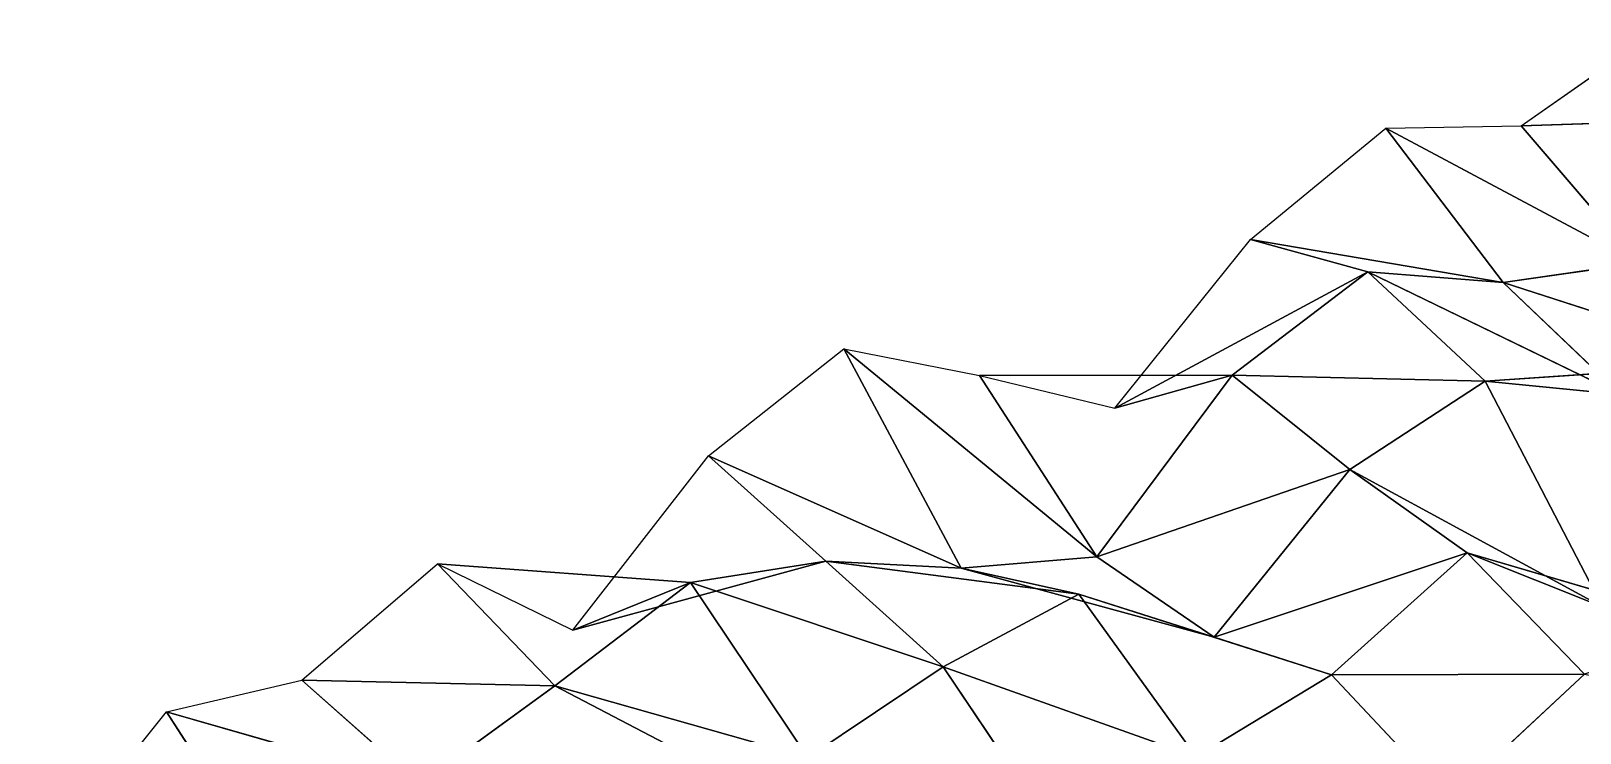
# Model space of a CAD drawing. Header units: metres. Extents: x -3703 to 431, y -1555 to 134.
# Drawn here: x -1274.6 to -1121.2, y -453.3 to -383.8 of the extents above; entities that cross this region are included whole.
import ezdxf

# ---------------------------------------------------------------- set-up
doc = ezdxf.new("R2010")
doc.units = ezdxf.units.M

msp = doc.modelspace()

# ---------------------------------------------------------------- linework, layer by layer
for p, q in [((-1126.9783, -393.13168, -2679.969), (-1113.5619, -383.75705, -2654.5698)), ((-1101.9343, -392.33347, -2692.9785), (-1126.9783, -393.13168, -2679.969)), ((-1126.9783, -393.13168, -2679.969), (-1101.9343, -392.33347, -2692.9785)), ((-1153.8112, -404.38675, -2732.443), (-1140.3947, -393.36905, -2707.4111)), ((-1140.3947, -393.36905, -2707.4111), (-1126.9783, -393.13168, -2679.969)), ((-1115.3507, -406.73422, -2717.254), (-1140.3947, -393.36905, -2707.4111)), ((-1140.3947, -393.36905, -2707.4111), (-1128.7672, -408.64908, -2744.3213)), ((-1128.7672, -408.64908, -2744.3213), (-1140.3947, -393.36905, -2707.4111)), ((-1140.3947, -393.36905, -2707.4111), (-1115.3507, -406.73422, -2717.254)), ((-1126.9783, -393.13168, -2679.969), (-1115.3507, -406.73422, -2717.254)), ((-1115.3507, -406.73422, -2717.254), (-1126.9783, -393.13168, -2679.969)), ((-1167.2275, -421.08994, -2756.2036), (-1153.8112, -404.38675, -2732.443)), ((-1128.7672, -408.64908, -2744.3213), (-1153.8112, -404.38675, -2732.443)), ((-1153.8112, -404.38675, -2732.443), (-1142.1836, -407.6124, -2772.0483)), ((-1142.1836, -407.6124, -2772.0483), (-1153.8112, -404.38675, -2732.443)), ((-1153.8112, -404.38675, -2732.443), (-1128.7672, -408.64908, -2744.3213)), ((-1142.1836, -407.6124, -2772.0483), (-1167.2275, -421.08994, -2756.2036)), ((-1167.2275, -421.08994, -2756.2036), (-1142.1836, -407.6124, -2772.0483)), ((-1142.1836, -407.6124, -2772.0483), (-1155.6, -417.84158, -2797.2566)), ((-1155.6, -417.84158, -2797.2566), (-1142.1836, -407.6124, -2772.0483)), ((-1128.7672, -408.64908, -2744.3213), (-1142.1836, -407.6124, -2772.0483)), ((-1117.1396, -419.74496, -2782.1667), (-1142.1836, -407.6124, -2772.0483)), ((-1142.1836, -407.6124, -2772.0483), (-1128.7672, -408.64908, -2744.3213)), ((-1142.1836, -407.6124, -2772.0483), (-1130.556, -418.4279, -2809.9568)), ((-1130.556, -418.4279, -2809.9568), (-1142.1836, -407.6124, -2772.0483)), ((-1142.1836, -407.6124, -2772.0483), (-1117.1396, -419.74496, -2782.1667)), ((-1115.3507, -406.73422, -2717.254), (-1128.7672, -408.64908, -2744.3213)), ((-1128.7672, -408.64908, -2744.3213), (-1115.3507, -406.73422, -2717.254)), ((-1103.7233, -416.75113, -2755.3408), (-1128.7672, -408.64908, -2744.3213)), ((-1128.7672, -408.64908, -2744.3213), (-1117.1396, -419.74496, -2782.1667)), ((-1117.1396, -419.74496, -2782.1667), (-1128.7672, -408.64908, -2744.3213)), ((-1128.7672, -408.64908, -2744.3213), (-1103.7233, -416.75113, -2755.3408)), ((-1207.4768, -425.80087, -2837.6367), (-1194.0603, -415.22086, -2812.5068)), ((-1169.0164, -435.8162, -2820.733), (-1194.0603, -415.22086, -2812.5068)), ((-1194.0603, -415.22086, -2812.5068), (-1180.6439, -417.85886, -2784.4216)), ((-1194.0603, -415.22086, -2812.5068), (-1182.4329, -436.94882, -2847.975)), ((-1182.4329, -436.94882, -2847.975), (-1194.0603, -415.22086, -2812.5068)), ((-1194.0603, -415.22086, -2812.5068), (-1169.0164, -435.8162, -2820.733)), ((-1105.5121, -416.71512, -2823.171), (-1130.556, -418.4279, -2809.9568)), ((-1130.556, -418.4279, -2809.9568), (-1105.5121, -416.71512, -2823.171)), ((-1155.6, -417.84158, -2797.2566), (-1180.6439, -417.85886, -2784.4216)), ((-1180.6439, -417.85886, -2784.4216), (-1155.6, -417.84158, -2797.2566)), ((-1180.6439, -417.85886, -2784.4216), (-1167.2275, -421.08994, -2756.2036)), ((-1180.6439, -417.85886, -2784.4216), (-1169.0164, -435.8162, -2820.733)), ((-1169.0164, -435.8162, -2820.733), (-1180.6439, -417.85886, -2784.4216)), ((-1155.6, -417.84158, -2797.2566), (-1169.0164, -435.8162, -2820.733)), ((-1169.0164, -435.8162, -2820.733), (-1155.6, -417.84158, -2797.2566)), ((-1167.2275, -421.08994, -2756.2036), (-1155.6, -417.84158, -2797.2566)), ((-1155.6, -417.84158, -2797.2566), (-1167.2275, -421.08994, -2756.2036)), ((-1130.556, -418.4279, -2809.9568), (-1155.6, -417.84158, -2797.2566)), ((-1155.6, -417.84158, -2797.2566), (-1143.9724, -427.17368, -2835.4966)), ((-1143.9724, -427.17368, -2835.4966), (-1155.6, -417.84158, -2797.2566)), ((-1155.6, -417.84158, -2797.2566), (-1130.556, -418.4279, -2809.9568)), ((-1130.556, -418.4279, -2809.9568), (-1143.9724, -427.17368, -2835.4966)), ((-1143.9724, -427.17368, -2835.4966), (-1130.556, -418.4279, -2809.9568)), ((-1117.1396, -419.74496, -2782.1667), (-1130.556, -418.4279, -2809.9568)), ((-1130.556, -418.4279, -2809.9568), (-1117.1396, -419.74496, -2782.1667)), ((-1130.556, -418.4279, -2809.9568), (-1118.9285, -440.77042, -2845.2874)), ((-1118.9285, -440.77042, -2845.2874), (-1130.556, -418.4279, -2809.9568)), ((-1220.8932, -443.09012, -2861.266), (-1207.4768, -425.80087, -2837.6367)), ((-1182.4329, -436.94882, -2847.975), (-1207.4768, -425.80087, -2837.6367)), ((-1207.4768, -425.80087, -2837.6367), (-1195.8492, -436.25674, -2875.6252)), ((-1195.8492, -436.25674, -2875.6252), (-1207.4768, -425.80087, -2837.6367)), ((-1207.4768, -425.80087, -2837.6367), (-1182.4329, -436.94882, -2847.975)), ((-1143.9724, -427.17368, -2835.4966), (-1169.0164, -435.8162, -2820.733)), ((-1169.0164, -435.8162, -2820.733), (-1143.9724, -427.17368, -2835.4966)), ((-1143.9724, -427.17368, -2835.4966), (-1157.3889, -443.75186, -2859.2852)), ((-1157.3889, -443.75186, -2859.2852), (-1143.9724, -427.17368, -2835.4966)), ((-1118.9285, -440.77042, -2845.2874), (-1143.9724, -427.17368, -2835.4966)), ((-1143.9724, -427.17368, -2835.4966), (-1132.345, -435.42728, -2873.9778)), ((-1132.345, -435.42728, -2873.9778), (-1143.9724, -427.17368, -2835.4966)), ((-1143.9724, -427.17368, -2835.4966), (-1118.9285, -440.77042, -2845.2874)), ((-1132.345, -435.42728, -2873.9778), (-1157.3889, -443.75186, -2859.2852)), ((-1157.3889, -443.75186, -2859.2852), (-1132.345, -435.42728, -2873.9778)), ((-1132.345, -435.42728, -2873.9778), (-1145.7614, -447.50308, -2898.773)), ((-1145.7614, -447.50308, -2898.773), (-1132.345, -435.42728, -2873.9778)), ((-1118.9285, -440.77042, -2845.2874), (-1132.345, -435.42728, -2873.9778)), ((-1107.3009, -442.77493, -2885.166), (-1132.345, -435.42728, -2873.9778)), ((-1132.345, -435.42728, -2873.9778), (-1118.9285, -440.77042, -2845.2874)), ((-1132.345, -435.42728, -2873.9778), (-1120.7173, -447.43356, -2911.6196)), ((-1120.7173, -447.43356, -2911.6196), (-1132.345, -435.42728, -2873.9778)), ((-1132.345, -435.42728, -2873.9778), (-1107.3009, -442.77493, -2885.166)), ((-1247.726, -448.02164, -2915.1543), (-1234.3096, -436.51352, -2890.2322)), ((-1209.2656, -438.36057, -2902.6504), (-1234.3096, -436.51352, -2890.2322)), ((-1234.3096, -436.51352, -2890.2322), (-1220.8932, -443.09012, -2861.266)), ((-1234.3096, -436.51352, -2890.2322), (-1222.682, -448.5861, -2927.8591)), ((-1222.682, -448.5861, -2927.8591), (-1234.3096, -436.51352, -2890.2322)), ((-1234.3096, -436.51352, -2890.2322), (-1209.2656, -438.36057, -2902.6504)), ((-1195.8492, -436.25674, -2875.6252), (-1220.8932, -443.09012, -2861.266)), ((-1220.8932, -443.09012, -2861.266), (-1195.8492, -436.25674, -2875.6252)), ((-1195.8492, -436.25674, -2875.6252), (-1209.2656, -438.36057, -2902.6504)), ((-1209.2656, -438.36057, -2902.6504), (-1195.8492, -436.25674, -2875.6252)), ((-1182.4329, -436.94882, -2847.975), (-1195.8492, -436.25674, -2875.6252)), ((-1170.8053, -439.51193, -2887.7285), (-1195.8492, -436.25674, -2875.6252)), ((-1195.8492, -436.25674, -2875.6252), (-1182.4329, -436.94882, -2847.975)), ((-1195.8492, -436.25674, -2875.6252), (-1184.2217, -446.6979, -2913.6174)), ((-1184.2217, -446.6979, -2913.6174), (-1195.8492, -436.25674, -2875.6252)), ((-1195.8492, -436.25674, -2875.6252), (-1170.8053, -439.51193, -2887.7285)), ((-1169.0164, -435.8162, -2820.733), (-1182.4329, -436.94882, -2847.975)), ((-1182.4329, -436.94882, -2847.975), (-1169.0164, -435.8162, -2820.733)), ((-1157.3889, -443.75186, -2859.2852), (-1182.4329, -436.94882, -2847.975)), ((-1182.4329, -436.94882, -2847.975), (-1170.8053, -439.51193, -2887.7285)), ((-1170.8053, -439.51193, -2887.7285), (-1182.4329, -436.94882, -2847.975)), ((-1182.4329, -436.94882, -2847.975), (-1157.3889, -443.75186, -2859.2852)), ((-1169.0164, -435.8162, -2820.733), (-1157.3889, -443.75186, -2859.2852)), ((-1157.3889, -443.75186, -2859.2852), (-1169.0164, -435.8162, -2820.733)), ((-1209.2656, -438.36057, -2902.6504), (-1222.682, -448.5861, -2927.8591)), ((-1222.682, -448.5861, -2927.8591), (-1209.2656, -438.36057, -2902.6504)), ((-1220.8932, -443.09012, -2861.266), (-1209.2656, -438.36057, -2902.6504)), ((-1209.2656, -438.36057, -2902.6504), (-1220.8932, -443.09012, -2861.266)), ((-1184.2217, -446.6979, -2913.6174), (-1209.2656, -438.36057, -2902.6504)), ((-1209.2656, -438.36057, -2902.6504), (-1197.6381, -455.69052, -2939.1018)), ((-1197.6381, -455.69052, -2939.1018), (-1209.2656, -438.36057, -2902.6504)), ((-1209.2656, -438.36057, -2902.6504), (-1184.2217, -446.6979, -2913.6174)), ((-1170.8053, -439.51193, -2887.7285), (-1184.2217, -446.6979, -2913.6174)), ((-1184.2217, -446.6979, -2913.6174), (-1170.8053, -439.51193, -2887.7285)), ((-1157.3889, -443.75186, -2859.2852), (-1170.8053, -439.51193, -2887.7285)), ((-1145.7614, -447.50308, -2898.773), (-1170.8053, -439.51193, -2887.7285)), ((-1170.8053, -439.51193, -2887.7285), (-1157.3889, -443.75186, -2859.2852)), ((-1170.8053, -439.51193, -2887.7285), (-1159.1777, -455.60916, -2924.4558)), ((-1159.1777, -455.60916, -2924.4558), (-1170.8053, -439.51193, -2887.7285)), ((-1170.8053, -439.51193, -2887.7285), (-1145.7614, -447.50308, -2898.773)), ((-1157.3889, -443.75186, -2859.2852), (-1145.7614, -447.50308, -2898.773)), ((-1145.7614, -447.50308, -2898.773), (-1157.3889, -443.75186, -2859.2852)), ((-1184.2217, -446.6979, -2913.6174), (-1197.6381, -455.69052, -2939.1018)), ((-1197.6381, -455.69052, -2939.1018), (-1184.2217, -446.6979, -2913.6174)), ((-1159.1777, -455.60916, -2924.4558), (-1184.2217, -446.6979, -2913.6174)), ((-1184.2217, -446.6979, -2913.6174), (-1172.5941, -464.00705, -2950.0735)), ((-1172.5941, -464.00705, -2950.0735), (-1184.2217, -446.6979, -2913.6174)), ((-1184.2217, -446.6979, -2913.6174), (-1159.1777, -455.60916, -2924.4558)), ((-1145.7614, -447.50308, -2898.773), (-1159.1777, -455.60916, -2924.4558)), ((-1159.1777, -455.60916, -2924.4558), (-1145.7614, -447.50308, -2898.773)), ((-1120.7173, -447.43356, -2911.6196), (-1145.7614, -447.50308, -2898.773)), ((-1145.7614, -447.50308, -2898.773), (-1120.7173, -447.43356, -2911.6196)), ((-1145.7614, -447.50308, -2898.773), (-1134.1337, -459.8984, -2936.3281)), ((-1134.1337, -459.8984, -2936.3281), (-1145.7614, -447.50308, -2898.773)), ((-1120.7173, -447.43356, -2911.6196), (-1134.1337, -459.8984, -2936.3281)), ((-1134.1337, -459.8984, -2936.3281), (-1120.7173, -447.43356, -2911.6196)), ((-1261.1423, -451.1586, -2941.9485), (-1247.726, -448.02164, -2915.1543)), ((-1222.682, -448.5861, -2927.8591), (-1247.726, -448.02164, -2915.1543)), ((-1247.726, -448.02164, -2915.1543), (-1236.0984, -458.32846, -2953.1763)), ((-1236.0984, -458.32846, -2953.1763), (-1247.726, -448.02164, -2915.1543)), ((-1247.726, -448.02164, -2915.1543), (-1222.682, -448.5861, -2927.8591)), ((-1222.682, -448.5861, -2927.8591), (-1236.0984, -458.32846, -2953.1763)), ((-1236.0984, -458.32846, -2953.1763), (-1222.682, -448.5861, -2927.8591)), ((-1197.6381, -455.69052, -2939.1018), (-1222.682, -448.5861, -2927.8591)), ((-1222.682, -448.5861, -2927.8591), (-1211.0544, -454.66885, -2966.826)), ((-1211.0544, -454.66885, -2966.826), (-1222.682, -448.5861, -2927.8591)), ((-1222.682, -448.5861, -2927.8591), (-1197.6381, -455.69052, -2939.1018)), ((-1274.5588, -467.95108, -2965.6887), (-1261.1423, -451.1586, -2941.9485)), ((-1236.0984, -458.32846, -2953.1763), (-1261.1423, -451.1586, -2941.9485)), ((-1261.1423, -451.1586, -2941.9485), (-1249.5149, -469.10208, -2978.2627)), ((-1249.5149, -469.10208, -2978.2627), (-1261.1423, -451.1586, -2941.9485)), ((-1261.1423, -451.1586, -2941.9485), (-1236.0984, -458.32846, -2953.1763))]:
    msp.add_line(p, q)
for points in [[(-1113.5619, -383.75705, -2654.5698), (-1101.9343, -392.33347, -2692.9785), (-1126.9783, -393.13168, -2679.969), (-1126.9781, -393.1316, -2679.969)], [(-1115.3507, -406.73422, -2717.254), (-1126.9783, -393.13168, -2679.969), (-1101.9343, -392.33347, -2692.9785), (-1101.9342, -392.33337, -2692.9785)], [(-1140.3947, -393.36905, -2707.4111), (-1128.7672, -408.64908, -2744.3213), (-1153.8112, -404.38675, -2732.443), (-1153.811, -404.38666, -2732.443)], [(-1126.9783, -393.13168, -2679.969), (-1115.3507, -406.73422, -2717.254), (-1140.3947, -393.36905, -2707.4111), (-1140.3945, -393.36896, -2707.4111)], [(-1128.7672, -408.64908, -2744.3213), (-1140.3947, -393.36905, -2707.4111), (-1115.3507, -406.73422, -2717.254), (-1115.3506, -406.73413, -2717.254)], [(-1153.8112, -404.38675, -2732.443), (-1142.1836, -407.6124, -2772.0483), (-1167.2275, -421.08994, -2756.2036), (-1167.2274, -421.08984, -2756.2036)], [(-1142.1836, -407.6124, -2772.0483), (-1153.8112, -404.38675, -2732.443), (-1128.7672, -408.64908, -2744.3213), (-1128.7671, -408.649, -2744.3213)], [(-1155.6, -417.84158, -2797.2566), (-1167.2275, -421.08994, -2756.2036), (-1142.1836, -407.6124, -2772.0483), (-1142.1835, -407.6123, -2772.0483)], [(-1142.1836, -407.6124, -2772.0483), (-1130.556, -418.4279, -2809.9568), (-1155.6, -417.84158, -2797.2566), (-1155.5999, -417.8415, -2797.2566)], [(-1128.7672, -408.64908, -2744.3213), (-1117.1396, -419.74496, -2782.1667), (-1142.1836, -407.6124, -2772.0483), (-1142.1835, -407.6123, -2772.0483)], [(-1130.556, -418.4279, -2809.9568), (-1142.1836, -407.6124, -2772.0483), (-1117.1396, -419.74496, -2782.1667), (-1117.1395, -419.74487, -2782.1667)], [(-1115.3507, -406.73422, -2717.254), (-1103.7233, -416.75113, -2755.3408), (-1128.7672, -408.64908, -2744.3213), (-1128.7671, -408.649, -2744.3213)], [(-1117.1396, -419.74496, -2782.1667), (-1128.7672, -408.64908, -2744.3213), (-1103.7233, -416.75113, -2755.3408), (-1103.7231, -416.75104, -2755.3408)], [(-1194.0603, -415.22086, -2812.5068), (-1182.4329, -436.94882, -2847.975), (-1207.4768, -425.80087, -2837.6367), (-1207.4767, -425.80078, -2837.6367)], [(-1180.6439, -417.85886, -2784.4216), (-1169.0164, -435.8162, -2820.733), (-1194.0603, -415.22086, -2812.5068), (-1194.0602, -415.22076, -2812.5068)], [(-1182.4329, -436.94882, -2847.975), (-1194.0603, -415.22086, -2812.5068), (-1169.0164, -435.8162, -2820.733), (-1169.0162, -435.8161, -2820.733)], [(-1118.9285, -440.77042, -2845.2874), (-1130.556, -418.4279, -2809.9568), (-1105.5121, -416.71512, -2823.171), (-1105.512, -416.71503, -2823.171)], [(-1117.1396, -419.74496, -2782.1667), (-1105.5121, -416.71512, -2823.171), (-1130.556, -418.4279, -2809.9568), (-1130.5559, -418.4278, -2809.9568)], [(-1169.0164, -435.8162, -2820.733), (-1180.6439, -417.85886, -2784.4216), (-1155.6, -417.84158, -2797.2566), (-1155.5999, -417.8415, -2797.2566)], [(-1167.2275, -421.08994, -2756.2036), (-1155.6, -417.84158, -2797.2566), (-1180.6439, -417.85886, -2784.4216), (-1180.6438, -417.85876, -2784.4216)], [(-1155.6, -417.84158, -2797.2566), (-1143.9724, -427.17368, -2835.4966), (-1169.0164, -435.8162, -2820.733), (-1169.0162, -435.8161, -2820.733)], [(-1143.9724, -427.17368, -2835.4966), (-1155.6, -417.84158, -2797.2566), (-1130.556, -418.4279, -2809.9568), (-1130.5559, -418.4278, -2809.9568)], [(-1130.556, -418.4279, -2809.9568), (-1118.9285, -440.77042, -2845.2874), (-1143.9724, -427.17368, -2835.4966), (-1143.9723, -427.17358, -2835.4966)], [(-1207.4768, -425.80087, -2837.6367), (-1195.8492, -436.25674, -2875.6252), (-1220.8932, -443.09012, -2861.266), (-1220.8931, -443.09003, -2861.266)], [(-1195.8492, -436.25674, -2875.6252), (-1207.4768, -425.80087, -2837.6367), (-1182.4329, -436.94882, -2847.975), (-1182.4327, -436.94873, -2847.975)], [(-1157.3889, -443.75186, -2859.2852), (-1169.0164, -435.8162, -2820.733), (-1143.9724, -427.17368, -2835.4966), (-1143.9723, -427.17358, -2835.4966)], [(-1143.9724, -427.17368, -2835.4966), (-1132.345, -435.42728, -2873.9778), (-1157.3889, -443.75186, -2859.2852), (-1157.3888, -443.75177, -2859.2852)], [(-1132.345, -435.42728, -2873.9778), (-1143.9724, -427.17368, -2835.4966), (-1118.9285, -440.77042, -2845.2874), (-1118.9283, -440.77032, -2845.2874)], [(-1145.7614, -447.50308, -2898.773), (-1157.3889, -443.75186, -2859.2852), (-1132.345, -435.42728, -2873.9778), (-1132.3448, -435.4272, -2873.9778)], [(-1132.345, -435.42728, -2873.9778), (-1120.7173, -447.43356, -2911.6196), (-1145.7614, -447.50308, -2898.773), (-1145.7612, -447.503, -2898.773)], [(-1118.9285, -440.77042, -2845.2874), (-1107.3009, -442.77493, -2885.166), (-1132.345, -435.42728, -2873.9778), (-1132.3448, -435.4272, -2873.9778)], [(-1120.7173, -447.43356, -2911.6196), (-1132.345, -435.42728, -2873.9778), (-1107.3009, -442.77493, -2885.166), (-1107.3008, -442.77484, -2885.166)], [(-1234.3096, -436.51352, -2890.2322), (-1222.682, -448.5861, -2927.8591), (-1247.726, -448.02164, -2915.1543), (-1247.7258, -448.02155, -2915.1543)], [(-1220.8932, -443.09012, -2861.266), (-1209.2656, -438.36057, -2902.6504), (-1234.3096, -436.51352, -2890.2322), (-1234.3094, -436.51343, -2890.2322)], [(-1222.682, -448.5861, -2927.8591), (-1234.3096, -436.51352, -2890.2322), (-1209.2656, -438.36057, -2902.6504), (-1209.2655, -438.36047, -2902.6504)], [(-1209.2656, -438.36057, -2902.6504), (-1220.8932, -443.09012, -2861.266), (-1195.8492, -436.25674, -2875.6252), (-1195.8491, -436.25665, -2875.6252)], [(-1195.8492, -436.25674, -2875.6252), (-1184.2217, -446.6979, -2913.6174), (-1209.2656, -438.36057, -2902.6504), (-1209.2655, -438.36047, -2902.6504)], [(-1182.4329, -436.94882, -2847.975), (-1170.8053, -439.51193, -2887.7285), (-1195.8492, -436.25674, -2875.6252), (-1195.8491, -436.25665, -2875.6252)], [(-1184.2217, -446.6979, -2913.6174), (-1195.8492, -436.25674, -2875.6252), (-1170.8053, -439.51193, -2887.7285), (-1170.8052, -439.51184, -2887.7285)], [(-1169.0164, -435.8162, -2820.733), (-1157.3889, -443.75186, -2859.2852), (-1182.4329, -436.94882, -2847.975), (-1182.4327, -436.94873, -2847.975)], [(-1170.8053, -439.51193, -2887.7285), (-1182.4329, -436.94882, -2847.975), (-1157.3889, -443.75186, -2859.2852), (-1157.3888, -443.75177, -2859.2852)], [(-1209.2656, -438.36057, -2902.6504), (-1197.6381, -455.69052, -2939.1018), (-1222.682, -448.5861, -2927.8591), (-1222.6819, -448.586, -2927.8591)], [(-1197.6381, -455.69052, -2939.1018), (-1209.2656, -438.36057, -2902.6504), (-1184.2217, -446.6979, -2913.6174), (-1184.2216, -446.6978, -2913.6174)], [(-1170.8053, -439.51193, -2887.7285), (-1159.1777, -455.60916, -2924.4558), (-1184.2217, -446.6979, -2913.6174), (-1184.2216, -446.6978, -2913.6174)], [(-1157.3889, -443.75186, -2859.2852), (-1145.7614, -447.50308, -2898.773), (-1170.8053, -439.51193, -2887.7285), (-1170.8052, -439.51184, -2887.7285)], [(-1159.1777, -455.60916, -2924.4558), (-1170.8053, -439.51193, -2887.7285), (-1145.7614, -447.50308, -2898.773), (-1145.7612, -447.503, -2898.773)], [(-1184.2217, -446.6979, -2913.6174), (-1172.5941, -464.00705, -2950.0735), (-1197.6381, -455.69052, -2939.1018), (-1197.638, -455.69043, -2939.1018)], [(-1172.5941, -464.00705, -2950.0735), (-1184.2217, -446.6979, -2913.6174), (-1159.1777, -455.60916, -2924.4558), (-1159.1776, -455.60907, -2924.4558)], [(-1145.7614, -447.50308, -2898.773), (-1134.1337, -459.8984, -2936.3281), (-1159.1777, -455.60916, -2924.4558), (-1159.1776, -455.60907, -2924.4558)], [(-1134.1337, -459.8984, -2936.3281), (-1145.7614, -447.50308, -2898.773), (-1120.7173, -447.43356, -2911.6196), (-1120.7172, -447.43347, -2911.6196)], [(-1120.7173, -447.43356, -2911.6196), (-1109.0897, -449.6901, -2951.442), (-1134.1337, -459.8984, -2936.3281), (-1134.1335, -459.89832, -2936.3281)], [(-1247.726, -448.02164, -2915.1543), (-1236.0984, -458.32846, -2953.1763), (-1261.1423, -451.1586, -2941.9485), (-1261.1422, -451.1585, -2941.9485)], [(-1236.0984, -458.32846, -2953.1763), (-1247.726, -448.02164, -2915.1543), (-1222.682, -448.5861, -2927.8591), (-1222.6819, -448.586, -2927.8591)], [(-1222.682, -448.5861, -2927.8591), (-1211.0544, -454.66885, -2966.826), (-1236.0984, -458.32846, -2953.1763), (-1236.0983, -458.32837, -2953.1763)], [(-1211.0544, -454.66885, -2966.826), (-1222.682, -448.5861, -2927.8591), (-1197.6381, -455.69052, -2939.1018), (-1197.638, -455.69043, -2939.1018)], [(-1122.5061, -461.11472, -2976.3826), (-1134.1337, -459.8984, -2936.3281), (-1109.0897, -449.6901, -2951.442), (-1109.0896, -449.69, -2951.442)], [(-1109.0897, -449.6901, -2951.442), (-1097.4622, -456.0613, -2990.3438), (-1122.5061, -461.11472, -2976.3826), (-1122.506, -461.11462, -2976.3826)], [(-1261.1423, -451.1586, -2941.9485), (-1249.5149, -469.10208, -2978.2627), (-1274.5588, -467.95108, -2965.6887), (-1274.5587, -467.951, -2965.6887)], [(-1249.5149, -469.10208, -2978.2627), (-1261.1423, -451.1586, -2941.9485), (-1236.0984, -458.32846, -2953.1763), (-1236.0983, -458.32837, -2953.1763)]]:
    msp.add_3dface(points)

doc.saveas('drawing.dxf')
